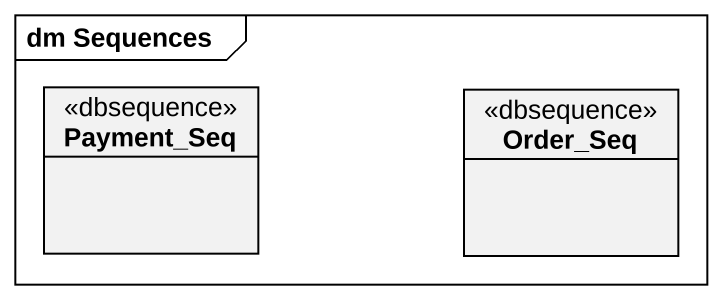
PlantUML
@startuml
mainframe dm Sequences
hide circle
hide empty members
class Payment_Seq <<dbsequence>>
class Order_Seq <<dbsequence>>
@enduml
